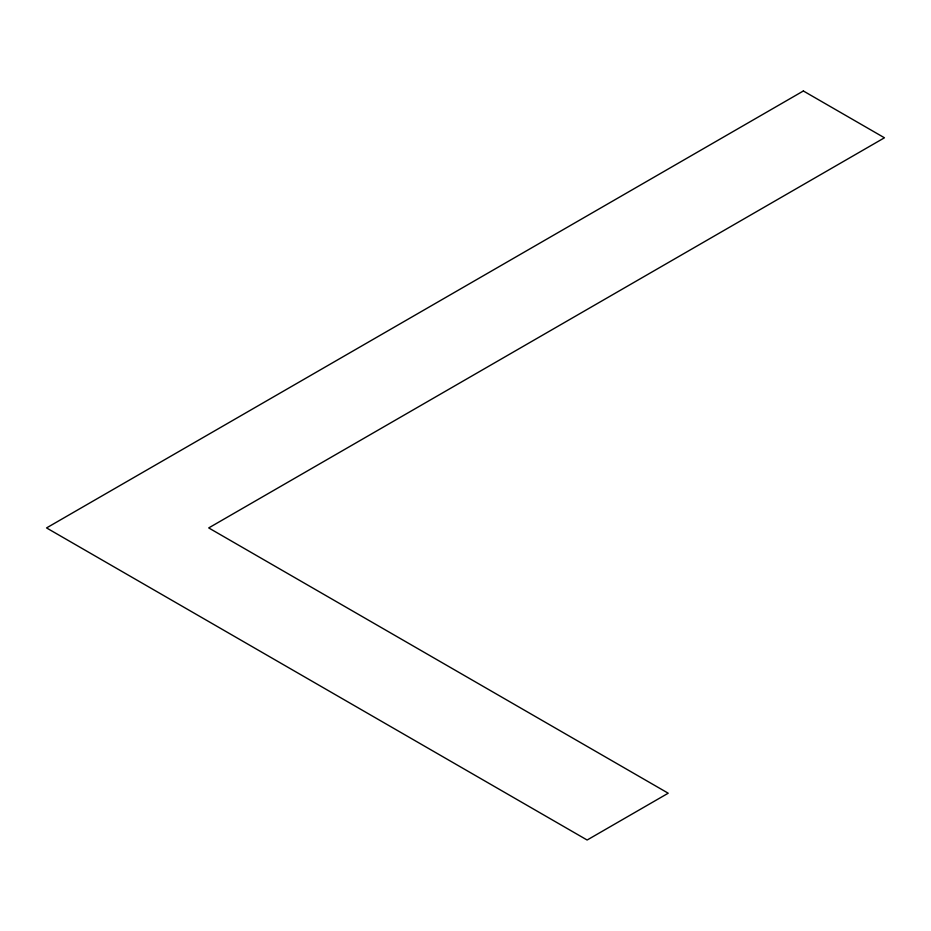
<?xml version="1.0" encoding="UTF-8"?>
<svg xmlns="http://www.w3.org/2000/svg" width="931" height="931" viewBox="0 0 931 931"><rect width="100%" height="100%" fill="white"/><g stroke="black" fill="none" stroke-linecap="round" stroke-linejoin="round"><path stroke-width="1.4" d="M803.36 90.982L46.55 527.924L587.135 840.018L668.214 793.212L208.719 527.924L884.45 137.788L803.36 90.982"/></g></svg>
